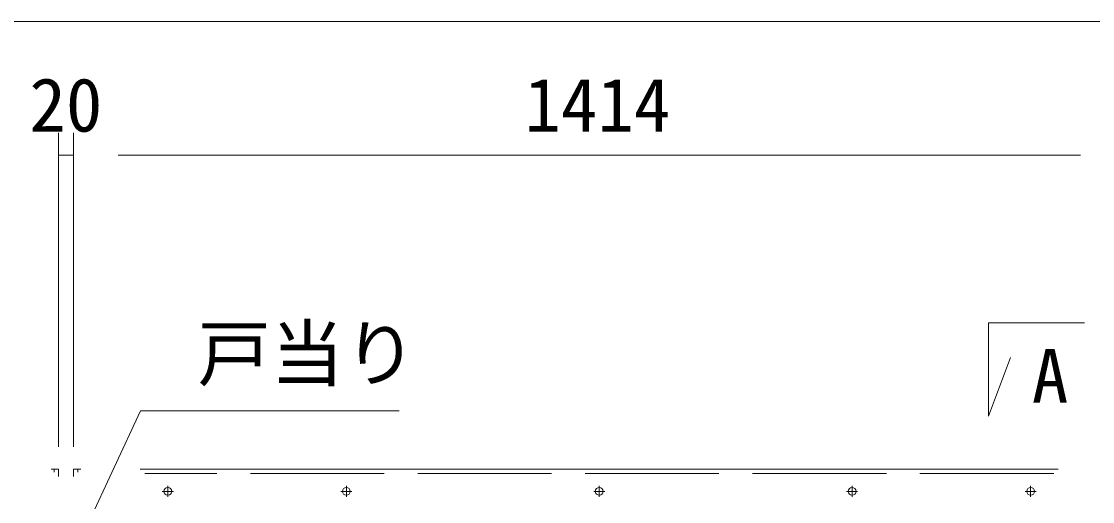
# Model space of a CAD drawing. Units: millimetres, scale not verified. Extents: x -6300 to 6300, y -4455 to 4455.
# Drawn here: x -2219 to -779, y 428 to 1074 of the extents above; entities that cross this region are included whole.
import ezdxf
from ezdxf.enums import TextEntityAlignment as Align

# ---------------------------------------------------------------- set-up
doc = ezdxf.new("R2010")
doc.units = ezdxf.units.MM
doc.header["$LTSCALE"] = 30
doc.linetypes.add('DASHED', pattern=[7.5, 6, -1.5])
doc.linetypes.add('USER1', pattern=[50.8, 31.75, -6.35, 6.35, -6.35])
for name, color, linetype, lineweight in [('0-1_D-STR1', 1, 'Continuous', 18), ('0-2_D-BMK', 2, 'USER1', 13), ('0-6_D-STR-DIM', 7, 'Continuous', 9), ('0-8_D-STR-TXT', 7, 'Continuous', 9), ('0-9_D-STR3', 3, 'Continuous', 13)]:
    doc.layers.add(name, color=color, linetype=linetype, lineweight=lineweight)
doc.styles.add('ＭＳ ゴシック', font='')
doc.styles.get('ＭＳ ゴシック').set_extended_font_data('MS Gothic')

msp = doc.modelspace()

# ---------------------------------------------------------------- linework, layer by layer
at = {"layer": '0-1_D-STR1'}
for p, q in [((-2179.41, 472.16), (-2169.41, 472.16)), ((-2169.41, 472.16), (-2169.41, 462.16)), ((-2149.41, 472.16), (-2149.41, 462.16)), ((-2139.41, 472.16), (-2149.41, 472.16)), ((-825.41, 472.16), (-2059.41, 472.16))]:
    msp.add_line(p, q, dxfattribs=at)
at = {"layer": '0-1_D-STR1', "linetype": 'DASHED'}
for p, q in [((-2175.41, 472.16), (-2175.41, 468.16)), ((-2143.41, 472.16), (-2143.41, 468.16)), ((-831.41, 466.16), (-2053.41, 466.16))]:
    msp.add_line(p, q, dxfattribs=at)
at = {"layer": '0-2_D-BMK'}
for p, q in [((-2022.41, 449.6), (-2022.41, 434.72)), ((-1782.41, 449.6), (-1782.41, 434.72)), ((-1442.41, 449.6), (-1442.41, 434.72)), ((-1102.41, 449.6), (-1102.41, 434.72)), ((-862.41, 449.6), (-862.41, 434.72)), ((-2029.85, 442.16), (-2014.97, 442.16)), ((-1789.85, 442.16), (-1774.97, 442.16)), ((-1449.85, 442.16), (-1434.97, 442.16)), ((-1109.85, 442.16), (-1094.97, 442.16)), ((-869.85, 442.16), (-854.97, 442.16))]:
    msp.add_line(p, q, dxfattribs=at)
at = {"layer": '0-6_D-STR-DIM'}
for p, q in [((-719.41, 1074.2), (-3599.41, 1074.2)), ((-2169.41, 502.16), (-2169.41, 924.2)), ((-2169.41, 502.16), (-2169.41, 924.2)), ((-2149.41, 502.16), (-2149.41, 924.2)), ((-2149.41, 502.16), (-2149.41, 924.2)), ((-2169.41, 894.2), (-2149.41, 894.2)), ((-2089.41, 894.2), (-2029.41, 894.2)), ((-2089.41, 894.2), (-795.41, 894.2)), ((-795.41, 894.2), (-855.41, 894.2))]:
    msp.add_line(p, q, dxfattribs=at)
at = {"layer": '0-8_D-STR-TXT'}
msp.add_line((-919.28, 543.4), (-889.57, 622), dxfattribs=at)
for points in [[(-919.28, 543.4), (-919.28, 668.73), (-789.81, 668.73)], [(-1711.52, 550.68), (-2058.97, 550.68), (-2165.51, 321.98)]]:
    msp.add_lwpolyline(points, dxfattribs=at)
at = {"layer": '0-9_D-STR3'}
for centre in [(-2022.41, 442.16), (-1782.41, 442.16), (-1442.41, 442.16), (-1102.41, 442.16), (-862.41, 442.16)]:
    msp.add_circle(centre, 5.25, dxfattribs=at)

# ---------------------------------------------------------------- texts
at = {"layer": '0-6_D-STR-DIM', "style": 'ＭＳ ゴシック'}
for s, p in [('20', (-2208.54, 904.33)), ('1414', (-1542.95, 904.33))]:
    msp.add_text(s, height=72.14, dxfattribs=at).set_placement(p, align=Align.BOTTOM_LEFT)
at = {"layer": '0-8_D-STR-TXT', "style": 'ＭＳ ゴシック'}
for s, p in [('戸当り', (-1982.58, 569.94)), ('A', (-860.79, 539.82))]:
    msp.add_text(s, height=72.14, dxfattribs=at).set_placement(p, align=Align.BOTTOM_LEFT)

doc.saveas('drawing.dxf')
